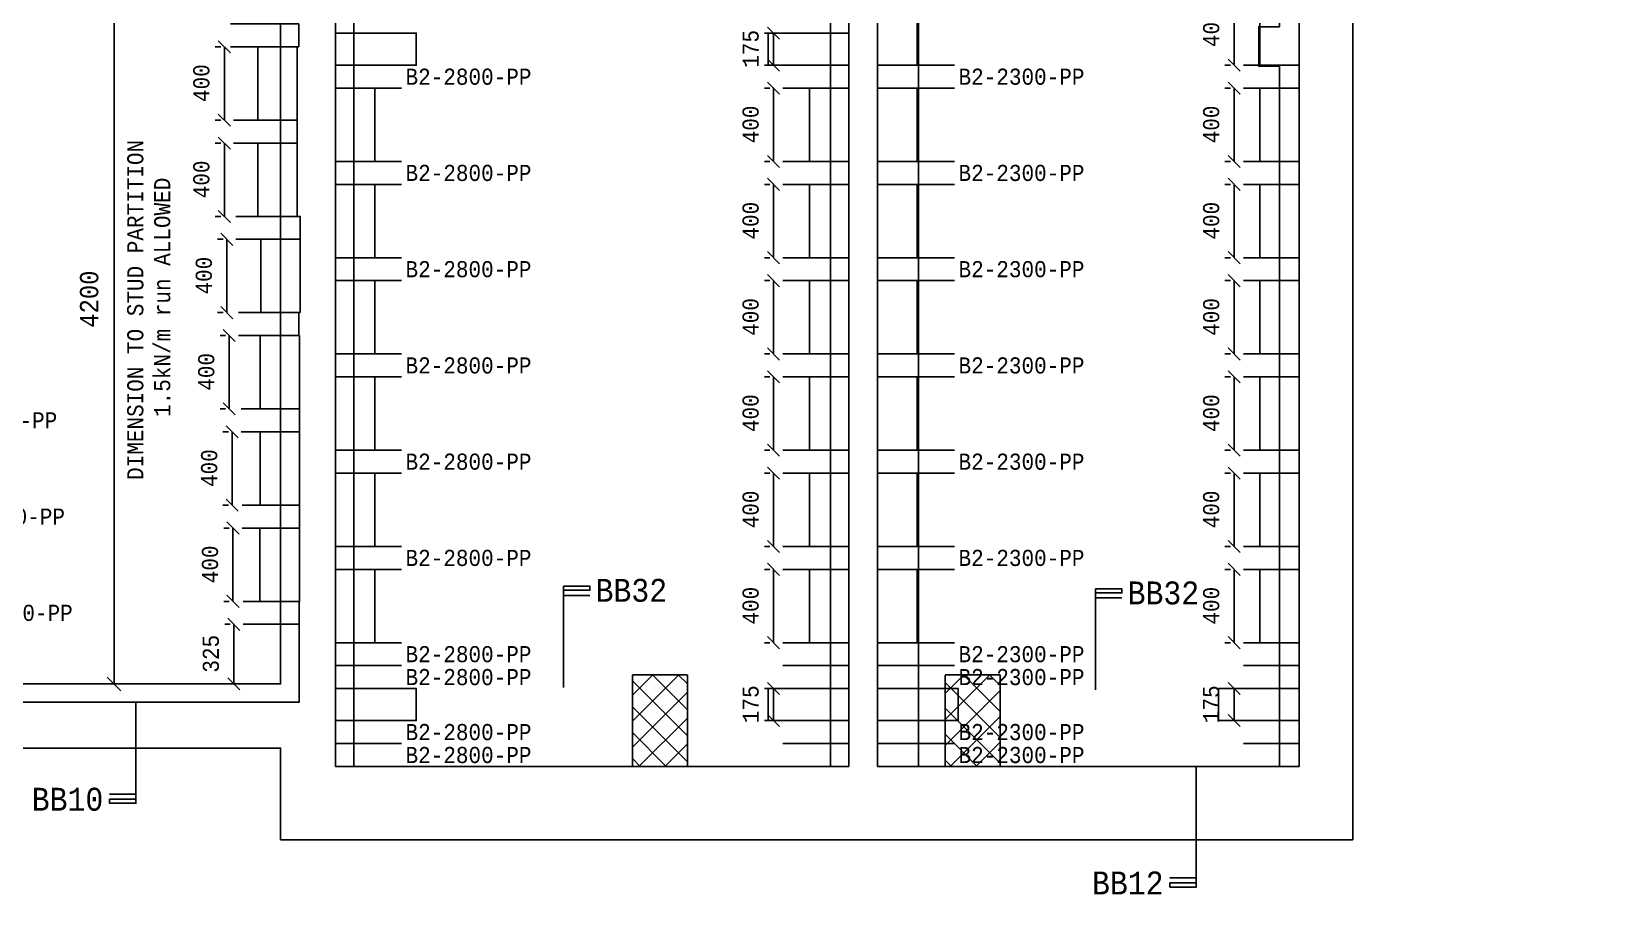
# Model space of a CAD drawing. Extents: x 0 to 40200, y 0 to 28450.
# Drawn here: x 17401 to 26009, y 11107 to 15814 of the extents above; entities that cross this region are included whole.
import ezdxf

# ---------------------------------------------------------------- set-up
doc = ezdxf.new("R2010")
doc.units = 0
doc.linetypes.add('HIDDEN2', pattern=[4.7625, 3.175, -1.5875])
for name, color, linetype in [('BEAMS', 7, 'CONTINUOUS'), ('BLOCKS', 7, 'CONTINUOUS'), ('TITLE_BLOCK', 7, 'CONTINUOUS')]:
    doc.layers.add(name, color=color, linetype=linetype)
doc.styles.add('CADFONT1', font='monotxt.shx', dxfattribs={"width": 0.901937})
doc.dimstyles.new('EXPERTCAD-ISO', dxfattribs={"dimtxt": 100, "dimasz": 127, "dimexe": 50, "dimexo": 50, "dimgap": 50, "dimtad": 1, "dimdec": 4, "dimzin": 0, "dimtxsty": 'STANDARD', "dimblk": 'EXPERTCADARROW', "dimblk1": 'EXPERTCADARROW', "dimblk2": 'EXPERTCADARROW', "dimcen": 0.09, "dimclrd": 92, "dimclre": 92, "dimclrt": 92, "dimazin": 3, "dimtfac": 1, "dimtdec": 4, "dimtmove": 0, "dimatfit": 3, "dimtolj": 1, "dimtzin": 0})
pattern_1 = [(45, (0, 0), (-70.71068, 70.71068), [])]
pattern_2 = [(-45, (0, 0), (70.71068, 70.71068), [])]

# ---------------------------------------------------------------- blocks, each defined once
blk = doc.blocks.new('*D21')
at = {"layer": 'BEAMS', "color": 92, "linetype": 'CONTINUOUS'}
for points in [[(18445.9, 14680.5), (18415.9, 14680.5)], [(18498.9, 14647.5), (18432.9, 14713.5)], [(18465.9, 14480.5), (18465.9, 14680.5)], [(18465.9, 14480.5), (18465.9, 14280.5)], [(18432.9, 14313.5), (18498.9, 14247.5)], [(18445.9, 14280.5), (18415.9, 14280.5)]]:
    blk.add_lwpolyline(points, dxfattribs=at)
at = {"layer": 'BEAMS', "color": 92, "linetype": 'CONTINUOUS', "insert": (18296.3, 14379.3), "char_height": 88, "attachment_point": 1, "rotation": 90, "style": 'CADFONT1'}
blk.add_mtext('400', dxfattribs=at)
blk = doc.blocks.new('EXPERTCADARROW')
at = {"layer": 'TITLE_BLOCK', "color": 92, "linetype": 'CONTINUOUS'}
for points in [[(0, 0), (-1, 0)], [(-0.6, 0.6), (0.6, -0.6)]]:
    blk.add_lwpolyline(points, dxfattribs=at)
blk = doc.blocks.new('*D22')
at = {"layer": 'BEAMS', "color": 92, "linetype": 'CONTINUOUS'}
for points in [[(17888.2, 16418), (17813.2, 16493)], [(17850.7, 14355.5), (17850.7, 16455.5)], [(17850.7, 14355.5), (17850.7, 12255.5)], [(17813.2, 12293), (17888.2, 12218)]]:
    blk.add_lwpolyline(points, dxfattribs=at)
at = {"layer": 'BEAMS', "color": 92, "linetype": 'CONTINUOUS', "insert": (17664.9, 14198), "char_height": 100, "attachment_point": 1, "rotation": 90, "style": 'CADFONT1'}
blk.add_mtext('4200', dxfattribs=at)
blk = doc.blocks.new('*D34')
at = {"layer": 'BEAMS', "color": 92, "linetype": 'CONTINUOUS'}
for points in [[(18484.4, 12580.5), (18454.4, 12580.5)], [(18537.4, 12547.5), (18471.4, 12613.5)], [(18504.4, 12418), (18504.4, 12580.5)], [(18504.4, 12418), (18504.4, 12255.5)], [(18484.4, 12255.5), (18454.4, 12255.5)], [(18471.4, 12288.5), (18537.4, 12222.5)]]:
    blk.add_lwpolyline(points, dxfattribs=at)
at = {"layer": 'BEAMS', "color": 92, "linetype": 'CONTINUOUS', "insert": (18334.8, 12316.8), "char_height": 88, "attachment_point": 1, "rotation": 90, "style": 'CADFONT1'}
blk.add_mtext('325', dxfattribs=at)
blk = doc.blocks.new('*D35')
at = {"layer": 'BEAMS', "color": 92, "linetype": 'CONTINUOUS'}
for points in [[(18459.3, 14155.5), (18429.3, 14155.5)], [(18512.3, 14122.5), (18446.3, 14188.5)], [(18479.3, 13955.5), (18479.3, 14155.5)], [(18479.3, 13955.5), (18479.3, 13755.5)], [(18446.3, 13788.5), (18512.3, 13722.5)], [(18459.3, 13755.5), (18429.3, 13755.5)]]:
    blk.add_lwpolyline(points, dxfattribs=at)
at = {"layer": 'BEAMS', "color": 92, "linetype": 'CONTINUOUS', "insert": (18309.7, 13854.3), "char_height": 88, "attachment_point": 1, "rotation": 90, "style": 'CADFONT1'}
blk.add_mtext('400', dxfattribs=at)
blk = doc.blocks.new('*D36')
at = {"layer": 'BEAMS', "color": 92, "linetype": 'CONTINUOUS'}
for points in [[(18475, 13630.5), (18445, 13630.5)], [(18528, 13597.5), (18462, 13663.5)], [(18495, 13430.5), (18495, 13630.5)], [(18495, 13430.5), (18495, 13230.5)], [(18462, 13263.5), (18528, 13197.5)], [(18475, 13230.5), (18445, 13230.5)]]:
    blk.add_lwpolyline(points, dxfattribs=at)
at = {"layer": 'BEAMS', "color": 92, "linetype": 'CONTINUOUS', "insert": (18325.4, 13329.3), "char_height": 88, "attachment_point": 1, "rotation": 90, "style": 'CADFONT1'}
blk.add_mtext('400', dxfattribs=at)
blk = doc.blocks.new('*D37')
at = {"layer": 'BEAMS', "color": 92, "linetype": 'CONTINUOUS'}
for points in [[(18479.7, 13105.5), (18449.7, 13105.5)], [(18532.7, 13072.5), (18466.7, 13138.5)], [(18499.7, 12905.5), (18499.7, 13105.5)], [(18499.7, 12905.5), (18499.7, 12705.5)], [(18479.7, 12705.5), (18449.7, 12705.5)], [(18466.7, 12738.5), (18532.7, 12672.5)]]:
    blk.add_lwpolyline(points, dxfattribs=at)
at = {"layer": 'BEAMS', "color": 92, "linetype": 'CONTINUOUS', "insert": (18330.1, 12804.3), "char_height": 88, "attachment_point": 1, "rotation": 90, "style": 'CADFONT1'}
blk.add_mtext('400', dxfattribs=at)
blk = doc.blocks.new('*D61')
at = {"layer": 'BEAMS', "color": 92, "linetype": 'CONTINUOUS'}
for points in [[(18485.5, 15172.5), (18419.5, 15238.5)], [(18432.5, 15205.5), (18402.5, 15205.5)], [(18452.5, 15005.5), (18452.5, 15205.5)], [(18452.5, 15005.5), (18452.5, 14805.5)], [(18419.5, 14838.5), (18485.5, 14772.5)], [(18432.5, 14805.5), (18402.5, 14805.5)]]:
    blk.add_lwpolyline(points, dxfattribs=at)
at = {"layer": 'BEAMS', "color": 92, "linetype": 'CONTINUOUS', "insert": (18282.9, 14904.3), "char_height": 88, "attachment_point": 1, "rotation": 90, "style": 'CADFONT1'}
blk.add_mtext('400', dxfattribs=at)
blk = doc.blocks.new('*D62')
at = {"layer": 'BEAMS', "color": 92, "linetype": 'CONTINUOUS'}
for points in [[(18485.5, 15697.5), (18419.5, 15763.5)], [(18432.5, 15730.5), (18402.5, 15730.5)], [(18452.5, 15530.5), (18452.5, 15730.5)], [(18452.5, 15530.5), (18452.5, 15330.5)], [(18432.5, 15330.5), (18402.5, 15330.5)], [(18419.5, 15363.5), (18485.5, 15297.5)]]:
    blk.add_lwpolyline(points, dxfattribs=at)
at = {"layer": 'BEAMS', "color": 92, "linetype": 'CONTINUOUS', "insert": (18282.9, 15429.3), "char_height": 88, "attachment_point": 1, "rotation": 90, "style": 'CADFONT1'}
blk.add_mtext('400', dxfattribs=at)
blk = doc.blocks.new('*D88')
at = {"layer": 'BEAMS', "color": 92, "linetype": 'CONTINUOUS'}
for points in [[(21482.1, 14422.1), (21416.1, 14488.1)], [(21429.1, 14455.1), (21399.1, 14455.1)], [(21449.1, 14255.1), (21449.1, 14455.1)], [(21449.1, 14255.1), (21449.1, 14055.1)], [(21429.1, 14055.1), (21399.1, 14055.1)], [(21416.1, 14088.1), (21482.1, 14022.1)]]:
    blk.add_lwpolyline(points, dxfattribs=at)
at = {"layer": 'BEAMS', "color": 92, "linetype": 'CONTINUOUS', "insert": (21279.5, 14153.9), "char_height": 88, "attachment_point": 1, "rotation": 90, "style": 'CADFONT1'}
blk.add_mtext('400', dxfattribs=at)
blk = doc.blocks.new('*D89')
at = {"layer": 'BEAMS', "color": 92, "linetype": 'CONTINUOUS'}
for points in [[(23994.8, 14422.1), (23928.8, 14488.1)], [(23941.8, 14455.1), (23911.8, 14455.1)], [(23961.8, 14255.1), (23961.8, 14455.1)], [(23961.8, 14255.1), (23961.8, 14055.1)], [(23941.8, 14055.1), (23911.8, 14055.1)], [(23928.8, 14088.1), (23994.8, 14022.1)]]:
    blk.add_lwpolyline(points, dxfattribs=at)
at = {"layer": 'BEAMS', "color": 92, "linetype": 'CONTINUOUS', "insert": (23792.2, 14153.9), "char_height": 88, "attachment_point": 1, "rotation": 90, "style": 'CADFONT1'}
blk.add_mtext('400', dxfattribs=at)
blk = doc.blocks.new('*D94')
at = {"layer": 'BEAMS', "color": 92, "linetype": 'CONTINUOUS'}
for points in [[(21482.1, 12847.1), (21416.1, 12913.1)], [(21429.1, 12880.1), (21399.1, 12880.1)], [(21449.1, 12680.1), (21449.1, 12880.1)], [(21449.1, 12680.1), (21449.1, 12480.1)], [(21416.1, 12513.1), (21482.1, 12447.1)], [(21429.1, 12480.1), (21399.1, 12480.1)]]:
    blk.add_lwpolyline(points, dxfattribs=at)
at = {"layer": 'BEAMS', "color": 92, "linetype": 'CONTINUOUS', "insert": (21279.5, 12578.9), "char_height": 88, "attachment_point": 1, "rotation": 90, "style": 'CADFONT1'}
blk.add_mtext('400', dxfattribs=at)
blk = doc.blocks.new('*D95')
at = {"layer": 'BEAMS', "color": 92, "linetype": 'CONTINUOUS'}
for points in [[(21429.1, 12230.1), (21399.1, 12230.1)], [(21482.1, 12197.1), (21416.1, 12263.1)], [(21449.1, 12142.6), (21449.1, 12230.1)], [(21449.1, 12142.6), (21449.1, 12055.1)], [(21429.1, 12055.1), (21399.1, 12055.1)], [(21416.1, 12088.1), (21482.1, 12022.1)]]:
    blk.add_lwpolyline(points, dxfattribs=at)
at = {"layer": 'BEAMS', "color": 92, "linetype": 'CONTINUOUS', "insert": (21279.5, 12041.4), "char_height": 88, "attachment_point": 1, "rotation": 90, "style": 'CADFONT1'}
blk.add_mtext('175', dxfattribs=at)
blk = doc.blocks.new('*D96')
at = {"layer": 'BEAMS', "color": 92, "linetype": 'CONTINUOUS'}
for points in [[(21482.1, 13897.1), (21416.1, 13963.1)], [(21429.1, 13930.1), (21399.1, 13930.1)], [(21449.1, 13730.1), (21449.1, 13930.1)], [(21449.1, 13730.1), (21449.1, 13530.1)], [(21429.1, 13530.1), (21399.1, 13530.1)], [(21416.1, 13563.1), (21482.1, 13497.1)]]:
    blk.add_lwpolyline(points, dxfattribs=at)
at = {"layer": 'BEAMS', "color": 92, "linetype": 'CONTINUOUS', "insert": (21279.5, 13628.9), "char_height": 88, "attachment_point": 1, "rotation": 90, "style": 'CADFONT1'}
blk.add_mtext('400', dxfattribs=at)
blk = doc.blocks.new('*D97')
at = {"layer": 'BEAMS', "color": 92, "linetype": 'CONTINUOUS'}
for points in [[(21482.1, 13372.1), (21416.1, 13438.1)], [(21429.1, 13405.1), (21399.1, 13405.1)], [(21449.1, 13205.1), (21449.1, 13405.1)], [(21449.1, 13205.1), (21449.1, 13005.1)], [(21429.1, 13005.1), (21399.1, 13005.1)], [(21416.1, 13038.1), (21482.1, 12972.1)]]:
    blk.add_lwpolyline(points, dxfattribs=at)
at = {"layer": 'BEAMS', "color": 92, "linetype": 'CONTINUOUS', "insert": (21279.5, 13103.9), "char_height": 88, "attachment_point": 1, "rotation": 90, "style": 'CADFONT1'}
blk.add_mtext('400', dxfattribs=at)
blk = doc.blocks.new('*D98')
at = {"layer": 'BEAMS', "color": 92, "linetype": 'CONTINUOUS'}
for points in [[(23994.8, 12847.1), (23928.8, 12913.1)], [(23941.8, 12880.1), (23911.8, 12880.1)], [(23961.8, 12680.1), (23961.8, 12880.1)], [(23961.8, 12680.1), (23961.8, 12480.1)], [(23928.8, 12513.1), (23994.8, 12447.1)], [(23941.8, 12480.1), (23911.8, 12480.1)]]:
    blk.add_lwpolyline(points, dxfattribs=at)
at = {"layer": 'BEAMS', "color": 92, "linetype": 'CONTINUOUS', "insert": (23792.2, 12578.9), "char_height": 88, "attachment_point": 1, "rotation": 90, "style": 'CADFONT1'}
blk.add_mtext('400', dxfattribs=at)
blk = doc.blocks.new('*D99')
at = {"layer": 'BEAMS', "color": 92, "linetype": 'CONTINUOUS'}
for points in [[(23941.8, 12230.1), (23911.8, 12230.1)], [(23994.8, 12197.1), (23928.8, 12263.1)], [(23961.8, 12142.6), (23961.8, 12230.1)], [(23961.8, 12142.6), (23961.8, 12055.1)], [(23941.8, 12055.1), (23911.8, 12055.1)], [(23928.8, 12088.1), (23994.8, 12022.1)]]:
    blk.add_lwpolyline(points, dxfattribs=at)
at = {"layer": 'BEAMS', "color": 92, "linetype": 'CONTINUOUS', "insert": (23792.2, 12041.4), "char_height": 88, "attachment_point": 1, "rotation": 90, "style": 'CADFONT1'}
blk.add_mtext('175', dxfattribs=at)
blk = doc.blocks.new('*D100')
at = {"layer": 'BEAMS', "color": 92, "linetype": 'CONTINUOUS'}
for points in [[(23994.8, 13897.1), (23928.8, 13963.1)], [(23941.8, 13930.1), (23911.8, 13930.1)], [(23961.8, 13730.1), (23961.8, 13930.1)], [(23961.8, 13730.1), (23961.8, 13530.1)], [(23941.8, 13530.1), (23911.8, 13530.1)], [(23928.8, 13563.1), (23994.8, 13497.1)]]:
    blk.add_lwpolyline(points, dxfattribs=at)
at = {"layer": 'BEAMS', "color": 92, "linetype": 'CONTINUOUS', "insert": (23792.2, 13628.9), "char_height": 88, "attachment_point": 1, "rotation": 90, "style": 'CADFONT1'}
blk.add_mtext('400', dxfattribs=at)
blk = doc.blocks.new('*D101')
at = {"layer": 'BEAMS', "color": 92, "linetype": 'CONTINUOUS'}
for points in [[(23994.8, 13372.1), (23928.8, 13438.1)], [(23941.8, 13405.1), (23911.8, 13405.1)], [(23961.8, 13205.1), (23961.8, 13405.1)], [(23961.8, 13205.1), (23961.8, 13005.1)], [(23941.8, 13005.1), (23911.8, 13005.1)], [(23928.8, 13038.1), (23994.8, 12972.1)]]:
    blk.add_lwpolyline(points, dxfattribs=at)
at = {"layer": 'BEAMS', "color": 92, "linetype": 'CONTINUOUS', "insert": (23792.2, 13103.9), "char_height": 88, "attachment_point": 1, "rotation": 90, "style": 'CADFONT1'}
blk.add_mtext('400', dxfattribs=at)
blk = doc.blocks.new('*D109')
at = {"layer": 'BEAMS', "color": 92, "linetype": 'CONTINUOUS'}
for points in [[(21429.1, 15505.1), (21399.1, 15505.1)], [(21482.1, 15472.1), (21416.1, 15538.1)], [(21449.1, 15305.1), (21449.1, 15505.1)], [(21449.1, 15305.1), (21449.1, 15105.1)], [(21429.1, 15105.1), (21399.1, 15105.1)], [(21416.1, 15138.1), (21482.1, 15072.1)]]:
    blk.add_lwpolyline(points, dxfattribs=at)
at = {"layer": 'BEAMS', "color": 92, "linetype": 'CONTINUOUS', "insert": (21279.5, 15203.9), "char_height": 88, "attachment_point": 1, "rotation": 90, "style": 'CADFONT1'}
blk.add_mtext('400', dxfattribs=at)
blk = doc.blocks.new('*D110')
at = {"layer": 'BEAMS', "color": 92, "linetype": 'CONTINUOUS'}
for points in [[(21429.1, 14980.1), (21399.1, 14980.1)], [(21482.1, 14947.1), (21416.1, 15013.1)], [(21449.1, 14780.1), (21449.1, 14980.1)], [(21449.1, 14780.1), (21449.1, 14580.1)], [(21429.1, 14580.1), (21399.1, 14580.1)], [(21416.1, 14613.1), (21482.1, 14547.1)]]:
    blk.add_lwpolyline(points, dxfattribs=at)
at = {"layer": 'BEAMS', "color": 92, "linetype": 'CONTINUOUS', "insert": (21279.5, 14678.9), "char_height": 88, "attachment_point": 1, "rotation": 90, "style": 'CADFONT1'}
blk.add_mtext('400', dxfattribs=at)
blk = doc.blocks.new('*D111')
at = {"layer": 'BEAMS', "color": 92, "linetype": 'CONTINUOUS'}
for points in [[(21429.1, 15805.1), (21399.1, 15805.1)], [(21482.1, 15772.1), (21416.1, 15838.1)], [(21449.1, 15717.6), (21449.1, 15805.1)], [(21449.1, 15717.6), (21449.1, 15630.1)], [(21429.1, 15630.1), (21399.1, 15630.1)], [(21416.1, 15663.1), (21482.1, 15597.1)]]:
    blk.add_lwpolyline(points, dxfattribs=at)
at = {"layer": 'BEAMS', "color": 92, "linetype": 'CONTINUOUS', "insert": (21279.5, 15616.4), "char_height": 88, "attachment_point": 1, "rotation": 90, "style": 'CADFONT1'}
blk.add_mtext('175', dxfattribs=at)
blk = doc.blocks.new('*D115')
at = {"layer": 'BEAMS', "color": 92, "linetype": 'CONTINUOUS'}
for points in [[(23941.8, 16030.1), (23911.8, 16030.1)], [(23994.8, 15997.1), (23928.8, 16063.1)], [(23961.8, 15830.1), (23961.8, 16030.1)], [(23961.8, 15830.1), (23961.8, 15630.1)], [(23941.8, 15630.1), (23911.8, 15630.1)], [(23928.8, 15663.1), (23994.8, 15597.1)]]:
    blk.add_lwpolyline(points, dxfattribs=at)
at = {"layer": 'BEAMS', "color": 92, "linetype": 'CONTINUOUS', "insert": (23792.2, 15728.9), "char_height": 88, "attachment_point": 1, "rotation": 90, "style": 'CADFONT1'}
blk.add_mtext('400', dxfattribs=at)
blk = doc.blocks.new('*D116')
at = {"layer": 'BEAMS', "color": 92, "linetype": 'CONTINUOUS'}
for points in [[(23941.8, 15505.1), (23911.8, 15505.1)], [(23994.8, 15472.1), (23928.8, 15538.1)], [(23961.8, 15305.1), (23961.8, 15505.1)], [(23961.8, 15305.1), (23961.8, 15105.1)], [(23941.8, 15105.1), (23911.8, 15105.1)], [(23928.8, 15138.1), (23994.8, 15072.1)]]:
    blk.add_lwpolyline(points, dxfattribs=at)
at = {"layer": 'BEAMS', "color": 92, "linetype": 'CONTINUOUS', "insert": (23792.2, 15203.9), "char_height": 88, "attachment_point": 1, "rotation": 90, "style": 'CADFONT1'}
blk.add_mtext('400', dxfattribs=at)
blk = doc.blocks.new('*D117')
at = {"layer": 'BEAMS', "color": 92, "linetype": 'CONTINUOUS'}
for points in [[(23941.8, 14980.1), (23911.8, 14980.1)], [(23994.8, 14947.1), (23928.8, 15013.1)], [(23961.8, 14780.1), (23961.8, 14980.1)], [(23961.8, 14780.1), (23961.8, 14580.1)], [(23941.8, 14580.1), (23911.8, 14580.1)], [(23928.8, 14613.1), (23994.8, 14547.1)]]:
    blk.add_lwpolyline(points, dxfattribs=at)
at = {"layer": 'BEAMS', "color": 92, "linetype": 'CONTINUOUS', "insert": (23792.2, 14678.9), "char_height": 88, "attachment_point": 1, "rotation": 90, "style": 'CADFONT1'}
blk.add_mtext('400', dxfattribs=at)

msp = doc.modelspace()

# ---------------------------------------------------------------- hatches: boundary and pattern name
at = {"layer": 'BEAMS', "linetype": 'CONTINUOUS'}
h = msp.add_hatch(dxfattribs=at)
h.set_pattern_fill('ExpertCAD', color=1, scale=100, angle=45, style=0, pattern_type=0)
h.set_pattern_definition(pattern_1)
h.paths.add_polyline_path([(20978.83092, 12305.09175), (20978.83092, 11805.09175), (20678.83092, 11805.09175), (20678.83092, 12305.09175)])
h = msp.add_hatch(dxfattribs=at)
h.set_pattern_fill('ExpertCAD', color=1, scale=100, angle=-45, style=0, pattern_type=0)
h.set_pattern_definition(pattern_2)
h.paths.add_polyline_path([(20978.83092, 12305.09175), (20978.83092, 11805.09175), (20678.83092, 11805.09175), (20678.83092, 12305.09175)])
h = msp.add_hatch(dxfattribs=at)
h.set_pattern_fill('ExpertCAD', color=1, scale=100, angle=45, style=0, pattern_type=0)
h.set_pattern_definition(pattern_1)
h.paths.add_polyline_path([(22684.83092, 12305.09175), (22684.83092, 11805.09175), (22384.83092, 11805.09175), (22384.83092, 12305.09175)])
h = msp.add_hatch(dxfattribs=at)
h.set_pattern_fill('ExpertCAD', color=1, scale=100, angle=-45, style=0, pattern_type=0)
h.set_pattern_definition(pattern_2)
h.paths.add_polyline_path([(22684.83092, 12305.09175), (22684.83092, 11805.09175), (22384.83092, 11805.09175), (22384.83092, 12305.09175)])

# ---------------------------------------------------------------- linework, layer by layer
at = {"layer": 'BEAMS', "color": 172, "linetype": 'CONTINUOUS'}
for points in [[(19419.11407, 15805.09175), (19059.11407, 15805.09175), (19059.11407, 15930.09175), (19419.11407, 15930.09175)], [(21499.11407, 15930.09175), (21859.11407, 15930.09175), (21859.11407, 15805.09175), (21499.11407, 15805.09175)], [(18486.41332, 15855.50053), (18858.67584, 15855.50053), (18858.67584, 15730.50053), (18486.41332, 15730.50053)], [(19419.11407, 15505.09175), (19059.11407, 15505.09175), (19059.11407, 15630.09175), (19419.11407, 15630.09175)], [(21499.11407, 15630.09175), (21859.11407, 15630.09175), (21859.11407, 15505.09175), (21499.11407, 15505.09175)], [(22436.08407, 15505.09175), (22016.46407, 15505.09175), (22016.46407, 15630.09175), (22436.08407, 15630.09175)], [(24011.84407, 15630.09175), (24316.46407, 15630.09175), (24316.46407, 15505.09175), (24011.84407, 15505.09175)], [(18502.54445, 15330.50053), (18849.5619, 15330.50053), (18849.5619, 15205.50053), (18502.54445, 15205.50053)], [(19419.11407, 14980.09175), (19059.11407, 14980.09175), (19059.11407, 15105.09175), (19419.11407, 15105.09175)], [(21499.11407, 15105.09175), (21859.11407, 15105.09175), (21859.11407, 14980.09175), (21499.11407, 14980.09175)], [(22436.08407, 14980.09175), (22016.46407, 14980.09175), (22016.46407, 15105.09175), (22436.08407, 15105.09175)], [(24011.84407, 15105.09175), (24316.46407, 15105.09175), (24316.46407, 14980.09175), (24011.84407, 14980.09175)], [(18515.94605, 14805.50053), (18866.5699, 14805.50053), (18866.5699, 14680.50053), (18515.94605, 14680.50053)], [(19419.11407, 14455.09175), (19059.11407, 14455.09175), (19059.11407, 14580.09175), (19419.11407, 14580.09175)], [(21499.11407, 14580.09175), (21859.11407, 14580.09175), (21859.11407, 14455.09175), (21499.11407, 14455.09175)], [(22436.08407, 14455.09175), (22016.46407, 14455.09175), (22016.46407, 14580.09175), (22436.08407, 14580.09175)], [(24011.84407, 14580.09175), (24316.46407, 14580.09175), (24316.46407, 14455.09175), (24011.84407, 14455.09175)], [(18529.34765, 14280.50053), (18858.5779, 14280.50053), (18858.5779, 14155.50053), (18529.34765, 14155.50053)], [(19419.11407, 13930.09175), (19059.11407, 13930.09175), (19059.11407, 14055.09175), (19419.11407, 14055.09175)], [(21499.11407, 14055.09175), (21859.11407, 14055.09175), (21859.11407, 13930.09175), (21499.11407, 13930.09175)], [(22436.08407, 13930.09175), (22016.46407, 13930.09175), (22016.46407, 14055.09175), (22436.08407, 14055.09175)], [(24011.84407, 14055.09175), (24316.46407, 14055.09175), (24316.46407, 13930.09175), (24011.84407, 13930.09175)], [(18544.99507, 13755.50053), (18863.36776, 13755.50053), (18863.36776, 13630.50053), (18544.99507, 13630.50053)], [(19419.11407, 13405.09175), (19059.11407, 13405.09175), (19059.11407, 13530.09175), (19419.11407, 13530.09175)], [(21499.11407, 13530.09175), (21859.11407, 13530.09175), (21859.11407, 13405.09175), (21499.11407, 13405.09175)], [(22436.08407, 13405.09175), (22016.46407, 13405.09175), (22016.46407, 13530.09175), (22436.08407, 13530.09175)], [(24011.84407, 13530.09175), (24316.46407, 13530.09175), (24316.46407, 13405.09175), (24011.84407, 13405.09175)], [(18549.68057, 13230.50053), (18861.79526, 13230.50053), (18861.79526, 13105.50053), (18549.68057, 13105.50053)], [(19419.11407, 12880.09175), (19059.11407, 12880.09175), (19059.11407, 13005.09175), (19419.11407, 13005.09175)], [(21499.11407, 13005.09175), (21859.11407, 13005.09175), (21859.11407, 12880.09175), (21499.11407, 12880.09175)], [(22436.08407, 12880.09175), (22016.46407, 12880.09175), (22016.46407, 13005.09175), (22436.08407, 13005.09175)], [(24011.84407, 13005.09175), (24316.46407, 13005.09175), (24316.46407, 12880.09175), (24011.84407, 12880.09175)], [(18554.36607, 12705.50053), (18860.22276, 12705.50053), (18860.22276, 12580.50053), (18554.36607, 12580.50053)], [(19419.11407, 12355.09175), (19059.11407, 12355.09175), (19059.11407, 12480.09175), (19419.11407, 12480.09175)], [(21499.11407, 12480.09175), (21859.11407, 12480.09175), (21859.11407, 12355.09175), (21499.11407, 12355.09175)], [(22436.08407, 12355.09175), (22016.46407, 12355.09175), (22016.46407, 12480.09175), (22436.08407, 12480.09175)], [(24011.84407, 12480.09175), (24316.46407, 12480.09175), (24316.46407, 12355.09175), (24011.84407, 12355.09175)], [(19419.11407, 12230.09175), (19059.11407, 12230.09175), (19059.11407, 12355.09175), (19419.11407, 12355.09175)], [(21499.11407, 12355.09175), (21859.11407, 12355.09175), (21859.11407, 12230.09175), (21499.11407, 12230.09175)], [(22436.08407, 12230.09175), (22016.46407, 12230.09175), (22016.46407, 12355.09175), (22436.08407, 12355.09175)], [(24011.84407, 12355.09175), (24316.46407, 12355.09175), (24316.46407, 12230.09175), (24011.84407, 12230.09175)], [(19419.11407, 11930.09175), (19059.11407, 11930.09175), (19059.11407, 12055.09175), (19419.11407, 12055.09175)], [(21499.11407, 12055.09175), (21859.11407, 12055.09175), (21859.11407, 11930.09175), (21499.11407, 11930.09175)], [(22436.08407, 11930.09175), (22016.46407, 11930.09175), (22016.46407, 12055.09175), (22436.08407, 12055.09175)], [(24011.84407, 12055.09175), (24316.46407, 12055.09175), (24316.46407, 11930.09175), (24011.84407, 11930.09175)], [(19419.11407, 11805.09175), (19059.11407, 11805.09175), (19059.11407, 11930.09175), (19419.11407, 11930.09175)], [(21499.11407, 11930.09175), (21859.11407, 11930.09175), (21859.11407, 11805.09175), (21499.11407, 11805.09175)], [(22436.08407, 11805.09175), (22016.46407, 11805.09175), (22016.46407, 11930.09175), (22436.08407, 11930.09175)], [(24011.84407, 11930.09175), (24316.46407, 11930.09175), (24316.46407, 11805.09175), (24011.84407, 11805.09175)]]:
    msp.add_lwpolyline(points, dxfattribs=at)
at = {"layer": 'BEAMS', "color": 1, "linetype": 'HIDDEN2'}
for points in [[(20678.83092, 12305.09175), (20978.83092, 12305.09175), (20978.83092, 11805.09175), (20678.83092, 11805.09175), (20678.83092, 12305.09175)], [(22384.83092, 12305.09175), (22684.83092, 12305.09175), (22684.83092, 11805.09175), (22384.83092, 11805.09175), (22384.83092, 12305.09175)]]:
    msp.add_lwpolyline(points, dxfattribs=at)
at = {"layer": 'BLOCKS', "color": 11, "linetype": 'CONTINUOUS'}
for points in [[(22016.46407, 15630.09175), (22016.46407, 16030.09175)], [(22016.46407, 16030.09175), (22231.46407, 16030.09175), (22231.46407, 15630.09175), (22016.46407, 15630.09175)], [(24316.46407, 16030.09175), (24101.46407, 16030.09175), (24101.46407, 15630.09175), (24316.46407, 15630.09175)], [(24316.46407, 16030.09175), (24316.46407, 15630.09175)], [(19059.11407, 15630.09175), (19059.11407, 15805.09175)], [(19059.11407, 15805.09175), (19499.11407, 15805.09175), (19499.11407, 15630.09175), (19059.11407, 15630.09175)], [(21859.11407, 15805.09175), (21419.11407, 15805.09175), (21419.11407, 15630.09175), (21859.11407, 15630.09175)], [(21859.11407, 15805.09175), (21859.11407, 15630.09175)], [(18849.5619, 15730.50053), (18634.5619, 15730.50053), (18634.5619, 15330.50053), (18849.5619, 15330.50053)], [(18849.5619, 15730.50053), (18849.5619, 15330.50053)], [(19059.11407, 15105.09175), (19059.11407, 15505.09175)], [(19059.11407, 15505.09175), (19274.11407, 15505.09175), (19274.11407, 15105.09175), (19059.11407, 15105.09175)], [(21859.11407, 15505.09175), (21644.11407, 15505.09175), (21644.11407, 15105.09175), (21859.11407, 15105.09175)], [(21859.11407, 15505.09175), (21859.11407, 15105.09175)], [(22016.46407, 15105.09175), (22016.46407, 15505.09175)], [(22016.46407, 15505.09175), (22231.46407, 15505.09175), (22231.46407, 15105.09175), (22016.46407, 15105.09175)], [(24316.46407, 15505.09175), (24101.46407, 15505.09175), (24101.46407, 15105.09175), (24316.46407, 15105.09175)], [(24316.46407, 15505.09175), (24316.46407, 15105.09175)], [(18849.5619, 15205.50053), (18634.5619, 15205.50053), (18634.5619, 14805.50053), (18849.5619, 14805.50053)], [(18849.5619, 15205.50053), (18849.5619, 14805.50053)], [(19059.11407, 14580.09175), (19059.11407, 14980.09175)], [(19059.11407, 14980.09175), (19274.11407, 14980.09175), (19274.11407, 14580.09175), (19059.11407, 14580.09175)], [(21859.11407, 14980.09175), (21644.11407, 14980.09175), (21644.11407, 14580.09175), (21859.11407, 14580.09175)], [(21859.11407, 14980.09175), (21859.11407, 14580.09175)], [(22016.46407, 14580.09175), (22016.46407, 14980.09175)], [(22016.46407, 14980.09175), (22231.46407, 14980.09175), (22231.46407, 14580.09175), (22016.46407, 14580.09175)], [(24316.46407, 14980.09175), (24101.46407, 14980.09175), (24101.46407, 14580.09175), (24316.46407, 14580.09175)], [(24316.46407, 14980.09175), (24316.46407, 14580.09175)], [(18866.5699, 14680.50053), (18651.5699, 14680.50053), (18651.5699, 14280.50053), (18866.5699, 14280.50053)], [(18866.5699, 14680.50053), (18866.5699, 14280.50053)], [(19059.11407, 14055.09175), (19059.11407, 14455.09175)], [(19059.11407, 14455.09175), (19274.11407, 14455.09175), (19274.11407, 14055.09175), (19059.11407, 14055.09175)], [(21859.11407, 14455.09175), (21644.11407, 14455.09175), (21644.11407, 14055.09175), (21859.11407, 14055.09175)], [(21859.11407, 14455.09175), (21859.11407, 14055.09175)], [(22016.46407, 14055.09175), (22016.46407, 14455.09175)], [(22016.46407, 14455.09175), (22231.46407, 14455.09175), (22231.46407, 14055.09175), (22016.46407, 14055.09175)], [(24316.46407, 14455.09175), (24101.46407, 14455.09175), (24101.46407, 14055.09175), (24316.46407, 14055.09175)], [(24316.46407, 14455.09175), (24316.46407, 14055.09175)], [(18863.36776, 14155.50053), (18648.36776, 14155.50053), (18648.36776, 13755.50053), (18863.36776, 13755.50053)], [(18863.36776, 14155.50053), (18863.36776, 13755.50053)], [(19059.11407, 13530.09175), (19059.11407, 13930.09175)], [(19059.11407, 13930.09175), (19274.11407, 13930.09175), (19274.11407, 13530.09175), (19059.11407, 13530.09175)], [(21859.11407, 13930.09175), (21644.11407, 13930.09175), (21644.11407, 13530.09175), (21859.11407, 13530.09175)], [(21859.11407, 13930.09175), (21859.11407, 13530.09175)], [(22016.46407, 13530.09175), (22016.46407, 13930.09175)], [(22016.46407, 13930.09175), (22231.46407, 13930.09175), (22231.46407, 13530.09175), (22016.46407, 13530.09175)], [(24316.46407, 13930.09175), (24101.46407, 13930.09175), (24101.46407, 13530.09175), (24316.46407, 13530.09175)], [(24316.46407, 13930.09175), (24316.46407, 13530.09175)], [(18863.36776, 13630.50053), (18648.36776, 13630.50053), (18648.36776, 13230.50053), (18863.36776, 13230.50053)], [(18863.36776, 13630.50053), (18863.36776, 13230.50053)], [(19059.11407, 13005.09175), (19059.11407, 13405.09175)], [(19059.11407, 13405.09175), (19274.11407, 13405.09175), (19274.11407, 13005.09175), (19059.11407, 13005.09175)], [(21859.11407, 13405.09175), (21644.11407, 13405.09175), (21644.11407, 13005.09175), (21859.11407, 13005.09175)], [(21859.11407, 13405.09175), (21859.11407, 13005.09175)], [(22016.46407, 13005.09175), (22016.46407, 13405.09175)], [(22016.46407, 13405.09175), (22231.46407, 13405.09175), (22231.46407, 13005.09175), (22016.46407, 13005.09175)], [(24316.46407, 13405.09175), (24101.46407, 13405.09175), (24101.46407, 13005.09175), (24316.46407, 13005.09175)], [(24316.46407, 13405.09175), (24316.46407, 13005.09175)], [(18861.79526, 13105.50053), (18646.79526, 13105.50053), (18646.79526, 12705.50053), (18861.79526, 12705.50053)], [(18861.79526, 13105.50053), (18861.79526, 12705.50053)], [(19059.11407, 12480.09175), (19059.11407, 12880.09175)], [(19059.11407, 12880.09175), (19274.11407, 12880.09175), (19274.11407, 12480.09175), (19059.11407, 12480.09175)], [(21859.11407, 12880.09175), (21644.11407, 12880.09175), (21644.11407, 12480.09175), (21859.11407, 12480.09175)], [(21859.11407, 12880.09175), (21859.11407, 12480.09175)], [(22016.46407, 12480.09175), (22016.46407, 12880.09175)], [(22016.46407, 12880.09175), (22231.46407, 12880.09175), (22231.46407, 12480.09175), (22016.46407, 12480.09175)], [(24316.46407, 12880.09175), (24101.46407, 12880.09175), (24101.46407, 12480.09175), (24316.46407, 12480.09175)], [(24316.46407, 12880.09175), (24316.46407, 12480.09175)], [(18860.22276, 12580.50053), (18860.22276, 12155.50053), (16660.42951, 12155.50053), (16660.42951, 12580.50053)], [(19059.11407, 12055.09175), (19059.11407, 12230.09175)], [(19059.11407, 12230.09175), (19499.11407, 12230.09175), (19499.11407, 12055.09175), (19059.11407, 12055.09175)], [(21859.11407, 12230.09175), (21419.11407, 12230.09175), (21419.11407, 12055.09175), (21859.11407, 12055.09175)], [(21859.11407, 12230.09175), (21859.11407, 12055.09175)], [(22016.46407, 12055.09175), (22016.46407, 12230.09175)], [(22016.46407, 12230.09175), (22456.46407, 12230.09175), (22456.46407, 12055.09175), (22016.46407, 12055.09175)], [(24316.46407, 12230.09175), (23876.46407, 12230.09175), (23876.46407, 12055.09175), (24316.46407, 12055.09175)], [(24316.46407, 12230.09175), (24316.46407, 12055.09175)]]:
    msp.add_lwpolyline(points, dxfattribs=at)
at = {"layer": 'TITLE_BLOCK', "color": 172, "linetype": 'CONTINUOUS'}
for points in [[(6799.23148, 24205.1005), (6799.23148, 24205.1005, 0.1546097255), (8769.85919, 18084.28116), (8769.85919, 18084.28116, -0.0980231878), (10482.56309, 14277.86262), (10482.56309, 14277.86262, -0.0557292213), (10759.11407, 11905.502), (18759.11407, 11905.50053), (18759.11407, 11405.09175), (24608.83092, 11405.09175), (24608.83092, 17940.09175), (26009.21692, 17940.09175), (26009.21692, 24705.09175), (18759.11407, 24705.09175), (18759.11407, 24205.09903), (6799.23039, 24205.33423)], [(16751.90221, 12255.50053), (16751.90221, 12255.50053, 0.1018814118), (15691.87017, 16603.78556), (15691.87017, 16603.78556, 0.0415260187), (14769.34947, 18195.80432), (14769.34947, 18195.80432, -0.0699987082), (13416.55369, 20743.17208), (13416.55369, 20743.17208, -0.0774566221), (12806.88668, 23855.09903), (18759.11407, 23855.09903), (18759.11407, 22647.59903), (19159.11407, 22647.09903), (19159.11407, 24305.09175), (21759.11407, 24305.09175), (21759.11407, 11805.09175), (20978.83092, 11805.09175)], [(20678.83092, 11805.09175), (19159.11407, 11805.09175), (19158.13993, 16361.80341), (19059.11407, 16361.80341), (19053.9282, 16175.26737), (18106.98539, 17122.21018), (18106.98539, 17122.21018, -0.0281282808), (16806.26707, 16287.39419), (16872.88338, 16167.78447), (16872.88338, 16167.78447, 0.0275366811), (18092.43161, 16938.77406), (18759.11407, 16272.0916), (18759.11407, 12255.50053), (16751.90221, 12255.50053)]]:
    msp.add_lwpolyline(points, format="xyb", dxfattribs=at)
for points in [[(19159.11407, 11805.09175), (20678.83092, 11805.09175), (20978.83092, 11805.09175), (21759.11407, 11805.09175), (21759.11407, 24305.09175), (19159.11407, 24305.09175)], [(22239.11407, 11805.09175), (22384.83092, 11805.09175), (22684.83092, 11805.09175), (24208.83092, 11805.09175), (24208.83092, 15624.59175), (24096.33092, 15624.59175), (24096.33092, 15839.59175), (24208.83092, 15839.59175), (24208.83092, 20019.59175), (24096.33092, 20019.59175), (24096.33092, 20234.59175), (24208.83092, 20234.59175), (24208.83092, 24305.09175), (22239.11407, 24305.09175), (22239.11407, 11805.09175)]]:
    msp.add_lwpolyline(points, dxfattribs=at)
at = {"layer": 'TITLE_BLOCK', "color": 211, "linetype": 'CONTINUOUS'}
for points in [[(20303.32362, 12236.60083), (20303.32362, 12787.8161), (20446.6396, 12787.8161), (20446.6396, 12765.76749), (20303.32362, 12765.76749), (20303.32362, 12738.20673), (20446.6396, 12738.20673)], [(23205.94362, 12222.35382), (23205.94362, 12773.5691), (23349.25959, 12773.5691), (23349.25959, 12751.52048), (23205.94362, 12751.52048), (23205.94362, 12723.95972), (23349.25959, 12723.95972)], [(17970.1038, 12155.50053), (17970.1038, 11604.28525), (17826.78783, 11604.28525), (17826.78783, 11626.33386), (17970.1038, 11626.33386), (17970.1038, 11653.89462), (17826.78783, 11653.89462)], [(23754.7384, 11805.09175), (23754.7384, 11147.39647), (23611.42243, 11147.39647), (23611.42243, 11169.44508), (23754.7384, 11169.44508), (23754.7384, 11197.00584), (23611.42243, 11197.00584)]]:
    msp.add_lwpolyline(points, dxfattribs=at)

# ---------------------------------------------------------------- texts
at = {"layer": 'BEAMS', "color": 1, "linetype": 'CONTINUOUS', "char_height": 88, "attachment_point": 1, "style": 'CADFONT1'}
for s, insert in [('B2-2800-PP', (19441.11407, 15611.59175)), ('B2-2300-PP', (22458.08407, 15611.59175)), ('B2-2800-PP', (19441.11407, 15086.59175)), ('B2-2300-PP', (22458.08407, 15086.59175)), ('B2-2800-PP', (19441.11407, 14561.59175)), ('B2-2300-PP', (22458.08407, 14561.59175)), ('B2-2800-PP', (19441.11407, 14036.59175)), ('B2-2300-PP', (22458.08407, 14036.59175)), ('B2-2350-PP', (16854.13792, 13737.00053)), ('B2-2800-PP', (19441.11407, 13511.59175)), ('B2-2300-PP', (22458.08407, 13511.59175)), ('B2-2300-PP', (16896.30742, 13212.00053)), ('B2-2800-PP', (19441.11407, 12986.59175)), ('B2-2300-PP', (22458.08407, 12986.59175)), ('B2-2250-PP', (16938.47692, 12687.00053)), ('B2-2800-PP', (19441.11407, 12461.59175)), ('B2-2300-PP', (22458.08407, 12461.59175)), ('B2-2800-PP', (19441.11407, 12336.59175)), ('B2-2300-PP', (22458.08407, 12336.59175)), ('B2-2800-PP', (19441.11407, 12036.59175)), ('B2-2300-PP', (22458.08407, 12036.59175)), ('B2-2800-PP', (19441.11407, 11911.59175)), ('B2-2300-PP', (22458.08407, 11911.59175))]:
    msp.add_mtext(s, dxfattribs=dict(at, insert=insert))
at = {"layer": 'BEAMS', "color": 1, "linetype": 'CONTINUOUS', "insert": (17922.66638, 13368.08628), "char_height": 87.999824, "attachment_point": 1, "rotation": 90, "style": 'CADFONT1'}
msp.add_mtext('DIMENSION TO STUD PARTITION\\P     1.5kN/m run ALLOWED', dxfattribs=at)
at = {"layer": 'BLOCKS', "color": 1, "linetype": 'CONTINUOUS', "char_height": 124.999496, "attachment_point": 1, "style": 'CADFONT1'}
for s, insert in [('BB32', (20477.88947, 12828.26724)), ('BB32', (23380.50947, 12814.02023)), ('BB10', (17401.78955, 11688.83361)), ('BB12', (23186.42414, 11231.94483))]:
    msp.add_mtext(s, dxfattribs=dict(at, insert=insert))

# ---------------------------------------------------------------- dimensions: what is measured, and where the dimension line sits
at = {"layer": 'BEAMS', "color": 92, "linetype": 'CONTINUOUS'}
for base, p1, p2, text, override, picture, middle, dimtype in [((17850.66086, 16455.50053), (17850.66086, 12255.50053), (17850.66086, 16455.50053), '4200', {"dimtxt": 100, "dimasz": 62.5, "dimgap": 85.8, "dimtxsty": 'CADFONT1', "dimse2": 1}, '*D22', (17850.66086, 14355.50053), 160), ((23961.84407, 16030.09175), (23991.84407, 15630.09175), (23991.84407, 16030.09175), '400', {"dimtxt": 88, "dimasz": 55, "dimgap": 81.6, "dimtxsty": 'CADFONT1'}, '*D115', (23961.84407, 15830.09175), 161), ((18452.54445, 15730.50053), (18482.54445, 15330.50053), (18482.54445, 15730.50053), '400', {"dimtxt": 88, "dimasz": 55, "dimgap": 81.6, "dimtxsty": 'CADFONT1'}, '*D62', (18452.54445, 15530.50053), 161), ((21449.11407, 15805.09175), (21479.11407, 15630.09175), (21479.11407, 15805.09175), '175', {"dimtxt": 88, "dimasz": 55, "dimgap": 81.6, "dimtxsty": 'CADFONT1'}, '*D111', (21449.11407, 15717.59175), 161), ((21449.11407, 15505.09175), (21479.11407, 15105.09175), (21479.11407, 15505.09175), '400', {"dimtxt": 88, "dimasz": 55, "dimgap": 81.6, "dimtxsty": 'CADFONT1'}, '*D109', (21449.11407, 15305.09175), 161), ((23961.84407, 15505.09175), (23991.84407, 15105.09175), (23991.84407, 15505.09175), '400', {"dimtxt": 88, "dimasz": 55, "dimgap": 81.6, "dimtxsty": 'CADFONT1'}, '*D116', (23961.84407, 15305.09175), 161), ((18452.54445, 15205.50053), (18482.54445, 14805.50053), (18482.54445, 15205.50053), '400', {"dimtxt": 88, "dimasz": 55, "dimgap": 81.6, "dimtxsty": 'CADFONT1'}, '*D61', (18452.54445, 15005.50053), 161), ((21449.11407, 14980.09175), (21479.11407, 14580.09175), (21479.11407, 14980.09175), '400', {"dimtxt": 88, "dimasz": 55, "dimgap": 81.6, "dimtxsty": 'CADFONT1'}, '*D110', (21449.11407, 14780.09175), 161), ((23961.84407, 14980.09175), (23991.84407, 14580.09175), (23991.84407, 14980.09175), '400', {"dimtxt": 88, "dimasz": 55, "dimgap": 81.6, "dimtxsty": 'CADFONT1'}, '*D117', (23961.84407, 14780.09175), 161), ((18465.94605, 14680.50053), (18495.94605, 14280.50053), (18495.94605, 14680.50053), '400', {"dimtxt": 88, "dimasz": 55, "dimgap": 81.6, "dimtxsty": 'CADFONT1'}, '*D21', (18465.94605, 14480.50053), 161), ((21449.11407, 14455.09175), (21479.11407, 14055.09175), (21479.11407, 14455.09175), '400', {"dimtxt": 88, "dimasz": 55, "dimgap": 81.6, "dimtxsty": 'CADFONT1'}, '*D88', (21449.11407, 14255.09175), 161), ((23961.84407, 14455.09175), (23991.84407, 14055.09175), (23991.84407, 14455.09175), '400', {"dimtxt": 88, "dimasz": 55, "dimgap": 81.6, "dimtxsty": 'CADFONT1'}, '*D89', (23961.84407, 14255.09175), 161), ((18479.34765, 14155.50053), (18509.34765, 13755.50053), (18509.34765, 14155.50053), '400', {"dimtxt": 88, "dimasz": 55, "dimgap": 81.6, "dimtxsty": 'CADFONT1'}, '*D35', (18479.34765, 13955.50053), 161), ((21449.11407, 13930.09175), (21479.11407, 13530.09175), (21479.11407, 13930.09175), '400', {"dimtxt": 88, "dimasz": 55, "dimgap": 81.6, "dimtxsty": 'CADFONT1'}, '*D96', (21449.11407, 13730.09175), 161), ((23961.84407, 13930.09175), (23991.84407, 13530.09175), (23991.84407, 13930.09175), '400', {"dimtxt": 88, "dimasz": 55, "dimgap": 81.6, "dimtxsty": 'CADFONT1'}, '*D100', (23961.84407, 13730.09175), 161), ((18494.99507, 13630.50053), (18524.99507, 13230.50053), (18524.99507, 13630.50053), '400', {"dimtxt": 88, "dimasz": 55, "dimgap": 81.6, "dimtxsty": 'CADFONT1'}, '*D36', (18494.99507, 13430.50053), 161), ((21449.11407, 13405.09175), (21479.11407, 13005.09175), (21479.11407, 13405.09175), '400', {"dimtxt": 88, "dimasz": 55, "dimgap": 81.6, "dimtxsty": 'CADFONT1'}, '*D97', (21449.11407, 13205.09175), 161), ((23961.84407, 13405.09175), (23991.84407, 13005.09175), (23991.84407, 13405.09175), '400', {"dimtxt": 88, "dimasz": 55, "dimgap": 81.6, "dimtxsty": 'CADFONT1'}, '*D101', (23961.84407, 13205.09175), 161), ((18499.68057, 13105.50053), (18529.68057, 12705.50053), (18529.68057, 13105.50053), '400', {"dimtxt": 88, "dimasz": 55, "dimgap": 81.6, "dimtxsty": 'CADFONT1'}, '*D37', (18499.68057, 12905.50053), 161), ((21449.11407, 12880.09175), (21479.11407, 12480.09175), (21479.11407, 12880.09175), '400', {"dimtxt": 88, "dimasz": 55, "dimgap": 81.6, "dimtxsty": 'CADFONT1'}, '*D94', (21449.11407, 12680.09175), 161), ((23961.84407, 12880.09175), (23991.84407, 12480.09175), (23991.84407, 12880.09175), '400', {"dimtxt": 88, "dimasz": 55, "dimgap": 81.6, "dimtxsty": 'CADFONT1'}, '*D98', (23961.84407, 12680.09175), 161), ((18504.36607, 12580.50053), (18534.36607, 12255.50053), (18534.36607, 12580.50053), '325', {"dimtxt": 88, "dimasz": 55, "dimgap": 81.6, "dimtxsty": 'CADFONT1'}, '*D34', (18504.36607, 12418.00053), 161), ((21449.11407, 12230.09175), (21479.11407, 12055.09175), (21479.11407, 12230.09175), '175', {"dimtxt": 88, "dimasz": 55, "dimgap": 81.6, "dimtxsty": 'CADFONT1'}, '*D95', (21449.11407, 12142.59175), 161), ((23961.84407, 12230.09175), (23991.84407, 12055.09175), (23991.84407, 12230.09175), '175', {"dimtxt": 88, "dimasz": 55, "dimgap": 81.6, "dimtxsty": 'CADFONT1'}, '*D99', (23961.84407, 12142.59175), 161)]:
    dim = msp.add_linear_dim(base=base, p1=p1, p2=p2, angle=90, text=text, dimstyle='EXPERTCAD-ISO', override=override, dxfattribs=at)
    dim.commit()
    dim.dimension.update_dxf_attribs({"geometry": picture, "text_midpoint": middle, "dimtype": dimtype})

doc.saveas('drawing.dxf')
